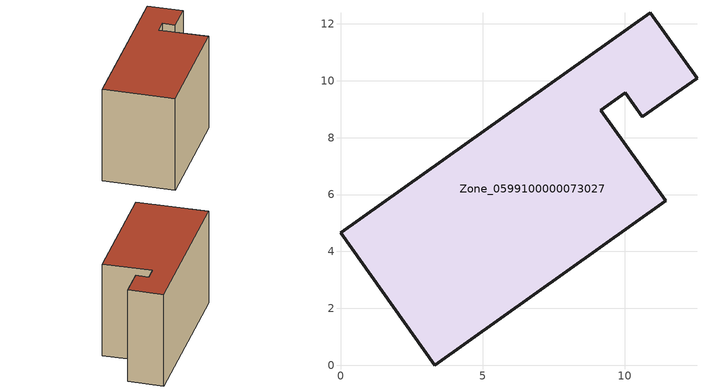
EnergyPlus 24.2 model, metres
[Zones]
Zone_0599100000073027
 floor ground (C_G): 3.32,0 0,4.65 10.88,12.39 12.53,10.09 10.61,8.73 10.01,9.58 9.15,8.97 11.43,5.78 z0
 wall outside (C_F): 10.01,9.58 10.61,8.73 12.53,10.09 10.88,12.39 0,4.65 3.32,0 11.43,5.78 9.15,8.97 10.01,9.58 z0:7.88
 roof outside (C_R): 3.32,0 11.43,5.78 9.15,8.97 10.01,9.58 10.61,8.73 12.53,10.09 10.88,12.39 0,4.65 z7.88
[BUILDING]
Pand.0599100000073027: North Axis=0; Terrain=City; Loads Convergence Tolerance Value=0.04; Temperature Convergence Tolerance Value=0.4; Solar Distribution=FullExterior; Maximum Number of Warmup Days=25; Minimum Number of Warmup Days=1
[Site:Location]
Rotterdam.The.Hague.AP_ZH_NLD Design_Conditions: Latitude=51.96; Longitude=4.45; Time Zone=1; Elevation=-4.5
[SITE:GROUNDTEMPERATURE:BUILDINGSURFACE]
18, 18, 18, 18, 18, 18, 18, 18, 18, 18, 18, 18
[MATERIAL] Thermal Absorptance=0.9; Solar Absorptance=0.7; Visible Absorptance=0.7
Name | Roughness | Thickness | Conductivity | Density | Specific Heat
G.TI.1975-1991 | MediumSmooth | 0.15 | 0.288461 | 540 | 1210
F.TI.1975-1991 | Rough | 0.3 | 0.230769 | 1920 | 840
R.TI.1975-1991 | MediumRough | 0.2 | 0.153846 | 1500 | 1000
[CONSTRUCTION]
C_G: G.TI.1975-1991
C_F: F.TI.1975-1991
C_R: R.TI.1975-1991
[ZONE]
Zone_0599100000073027: Type=1; Multiplier=1; Ceiling Height=Autocalculate; Volume=Autocalculate; Floor Area=autocalculate; Part of Total Floor Area=Yes
[ZONEINFILTRATION:DESIGNFLOWRATE]
Infil_Zone_0599100000073027: Zone or ZoneList or Space or SpaceList=Zone_0599100000073027; Schedule=AlwaysOn; Design Flow Rate Calculation Method=Flow/Area; Flow Rate per Floor Area=0.003; Constant Term Coefficient=1; Temperature Term Coefficient=0; Velocity Term Coefficient=0; Velocity Squared Term Coefficient=0
[HVACTEMPLATE:ZONE:IDEALLOADSAIRSYSTEM]
Zone_0599100000073027: Maximum Heating Supply Air Temperature=50; Minimum Cooling Supply Air Temperature=13; Maximum Heating Supply Air Humidity Ratio=0.0156; Minimum Cooling Supply Air Humidity Ratio=0.0077; Heating Limit=NoLimit; Cooling Limit=NoLimit; Dehumidification Control Type=ConstantSensibleHeatRatio; Cooling Sensible Heat Ratio=0.7; Dehumidification Setpoint=60; Humidification Control Type=None; Humidification Setpoint=30; Outdoor Air Method=None; Outdoor Air Flow Rate per Person=0.00944; Outdoor Air Flow Rate per Zone Floor Area=0; Outdoor Air Flow Rate per Zone=0; Demand Controlled Ventilation Type=None; Outdoor Air Economizer Type=NoEconomizer; Heat Recovery Type=None; Sensible Heat Recovery Effectiveness=0.7; Latent Heat Recovery Effectiveness=0.65
[ZONECONTROL:THERMOSTAT]
ThermostatControl_Zone_0599100000073027: Zone or ZoneList=Zone_0599100000073027; Control Type Schedule=DualSetpointControlType; Control 1=Thermostat_Zone_0599100000073027; Temperature Difference Between Cutout And Setpoint=0
[THERMOSTATSETPOINT:DUALSETPOINT]
Thermostat_Zone_0599100000073027: Heating Setpoint Temperature Schedule=HeatingSetpoint_Zone_0599100000073027; Cooling Setpoint Temperature Schedule=CoolingSetpoint_Zone_0599100000073027
[SCHEDULE:COMPACT]
HeatingSetpoint_Zone_0599100000073027: Through: 12/31, For: AllDays, Until: 24:00, 21
CoolingSetpoint_Zone_0599100000073027: Through: 12/31, For: AllDays, Until: 24:00, 24
DualSetpointControlType: Through: 12/31, For: AllDays, Until: 24:00, 4
AlwaysOn: Through: 12/31, For: AllDays, Until: 24:00, 1
